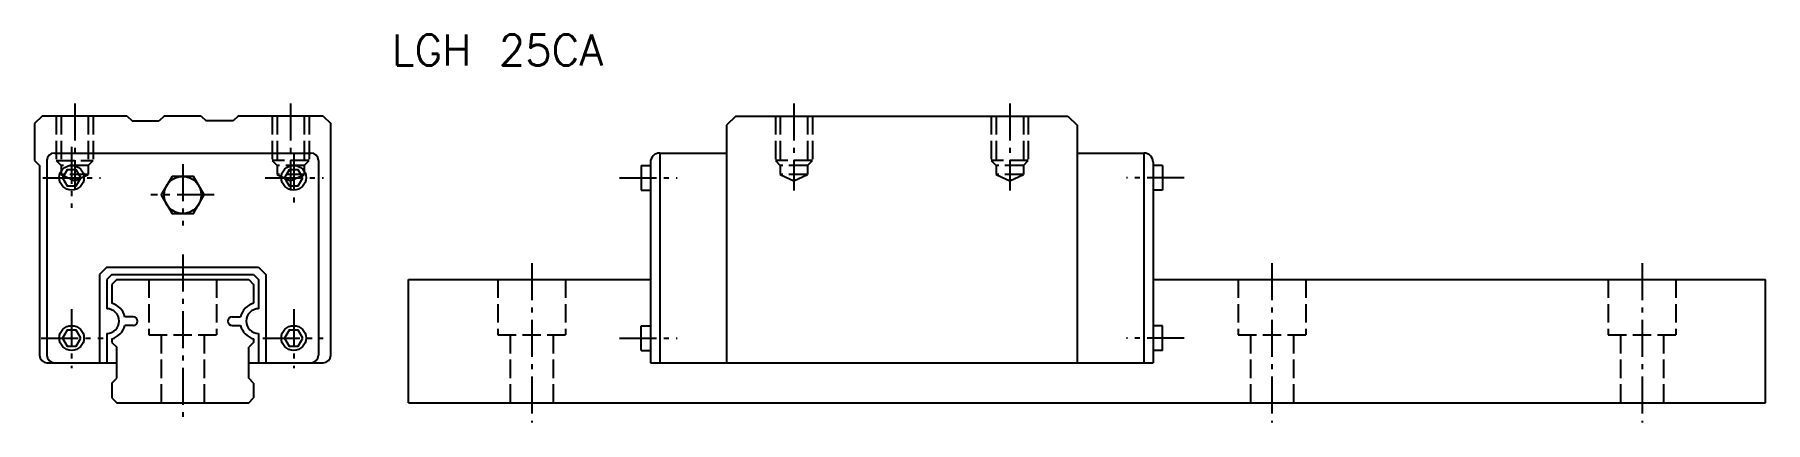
# Model space of a CAD drawing. Extents: x 127 to 407, y 132 to 194.
import ezdxf

# ---------------------------------------------------------------- set-up
doc = ezdxf.new("R2010")
doc.units = 0
doc.header["$MEASUREMENT"] = 0
doc.linetypes.add('DASHED', pattern=[4, 3, -1])
doc.linetypes.add('SCENTER', pattern=[9.2, 6, -1.2, 0.8, -1.2])
doc.layers.get('0').update_dxf_attribs({"linetype": 'CONTINUOUS'})
for name, color, linetype in [('CON', 2, 'CONTINUOUS'), ('DAS', 3, 'DASHED'), ('SCEN', 1, 'SCENTER')]:
    doc.layers.add(name, color=color, linetype=linetype)
doc.styles.get("Standard").update_dxf_attribs({"font": 'txt.shx', "bigfont": 'china.shx'})

msp = doc.modelspace()

# ---------------------------------------------------------------- linework, layer by layer
at = {"layer": 'CON'}
for p, q in [((127.81, 181.28), (126.61, 180.08)), ((126.61, 180.08), (126.61, 174.08)), ((141.61, 181.28), (127.81, 181.28)), ((141.61, 181.28), (142.41, 180.48)), ((142.41, 180.48), (146.81, 180.48)), ((142.41, 180.48), (146.81, 180.48)), ((147.61, 181.28), (146.81, 180.48)), ((153.61, 181.28), (147.61, 181.28)), ((153.61, 181.28), (154.41, 180.48)), ((158.81, 180.48), (154.41, 180.48)), ((159.61, 181.28), (158.81, 180.48)), ((173.41, 181.28), (159.61, 181.28)), ((173.41, 181.28), (174.61, 180.08)), ((174.61, 142.48), (174.61, 180.08)), ((240.3, 181.28), (238.8, 179.78)), ((238.8, 179.78), (238.8, 141.28)), ((240.3, 181.28), (294.1, 181.28)), ((294.1, 181.28), (295.6, 179.78)), ((295.6, 179.78), (295.6, 141.28)), ((126.61, 174.08), (127.41, 173.28)), ((128.61, 174.08), (128.61, 142.48)), ((129.81, 175.28), (171.41, 175.28)), ((172.61, 174.08), (172.61, 142.48)), ((227.95, 175.28), (227.95, 141.28)), ((227.95, 175.28), (238.8, 175.28)), ((295.6, 175.28), (306.45, 175.28)), ((306.45, 175.28), (306.45, 141.28)), ((127.41, 173.28), (127.41, 142.48)), ((224.95, 173.28), (224.95, 169.28)), ((224.95, 173.28), (226.45, 173.28)), ((226.45, 173.78), (226.45, 141.28)), ((307.95, 173.78), (307.95, 141.28)), ((309.45, 173.28), (307.95, 173.28)), ((309.45, 173.28), (309.45, 169.28)), ((224.95, 169.28), (226.45, 169.28)), ((309.45, 169.28), (307.95, 169.28)), ((138.31, 156.78), (137.11, 155.58)), ((137.11, 155.58), (137.11, 141.28)), ((138.31, 156.78), (162.91, 156.78)), ((139.11, 155.58), (138.31, 154.78)), ((138.31, 154.78), (138.31, 150.03)), ((139.11, 155.58), (162.11, 155.58)), ((139.91, 154.78), (139.11, 153.98)), ((139.91, 154.78), (161.31, 154.78)), ((161.31, 154.78), (162.11, 153.98)), ((162.11, 155.58), (162.91, 154.78)), ((162.91, 156.78), (164.11, 155.58)), ((162.91, 154.78), (162.91, 150.03)), ((164.11, 155.58), (164.11, 141.28)), ((187.2, 154.78), (226.45, 154.78)), ((187.2, 134.78), (187.2, 154.78)), ((307.95, 154.78), (407.2, 154.78)), ((407.2, 134.78), (407.2, 154.78)), ((139.11, 153.98), (139.11, 150.92)), ((162.11, 153.98), (162.11, 150.92)), ((142.61, 148.73), (141.22, 148.73)), ((158.61, 148.73), (159.99, 148.73)), ((138.31, 146.03), (138.31, 141.28)), ((142.61, 147.33), (141.22, 147.33)), ((158.61, 147.33), (159.99, 147.33)), ((162.91, 146.03), (162.91, 141.28)), ((224.95, 143.28), (224.95, 147.28)), ((224.95, 147.28), (226.45, 147.28)), ((309.45, 147.28), (307.95, 147.28)), ((309.45, 143.28), (309.45, 147.28)), ((139.11, 145.14), (139.11, 144.58)), ((139.11, 144.58), (139.91, 143.78)), ((139.91, 138.78), (139.91, 143.78)), ((162.11, 144.58), (161.31, 143.78)), ((161.31, 138.78), (161.31, 143.78)), ((162.11, 145.14), (162.11, 144.58)), ((224.95, 143.28), (226.45, 143.28)), ((309.45, 143.28), (307.95, 143.28)), ((128.61, 141.28), (139.91, 141.28)), ((161.31, 141.28), (173.41, 141.28)), ((226.45, 141.28), (307.95, 141.28)), ((139.11, 137.98), (139.91, 138.78)), ((139.11, 137.98), (139.11, 135.58)), ((162.11, 137.98), (161.31, 138.78)), ((162.11, 137.98), (162.11, 135.58)), ((139.11, 135.58), (139.91, 134.78)), ((139.91, 134.78), (161.31, 134.78)), ((161.31, 134.78), (162.11, 135.58)), ((187.2, 134.78), (407.2, 134.78))]:
    msp.add_line(p, q, dxfattribs=at)
for points in [[(134.11, 171.28), (133.36, 172.58), (131.86, 172.58), (131.11, 171.28), (131.86, 169.98), (133.36, 169.98)], [(148.88, 171.48), (147.14, 168.48), (148.88, 165.48), (152.34, 165.48), (154.07, 168.48), (152.34, 171.48)], [(170.11, 171.28), (169.36, 172.58), (167.86, 172.58), (167.11, 171.28), (167.86, 169.98), (169.36, 169.98)], [(134.11, 145.28), (133.36, 146.58), (131.86, 146.58), (131.11, 145.28), (131.86, 143.98), (133.36, 143.98)], [(170.11, 145.28), (169.36, 146.58), (167.86, 146.58), (167.11, 145.28), (167.86, 143.98), (169.36, 143.98)]]:
    msp.add_lwpolyline(points, close=True, dxfattribs=at)
for centre, radius in [((132.61, 171.28), 2), ((150.61, 168.48), 3), ((168.61, 171.28), 2), ((132.61, 145.28), 2), ((168.61, 145.28), 2)]:
    msp.add_circle(centre, radius, dxfattribs=at)
for centre, radius, start, end in [((129.81, 174.08), 1.2, 90, 180), ((171.41, 174.08), 1.2, 0, 90), ((227.95, 173.78), 1.5, 90, 180), ((306.45, 173.78), 1.5, 0, 90), ((138.31, 148.03), 2, 270, 90), ((138.31, 148.03), 3, 13.4934, 74.534), ((142.61, 148.03), 0.7, 270, 90), ((158.61, 148.03), 0.7, 90, 270), ((162.91, 148.03), 3, 105.466, 166.5066), ((162.91, 148.03), 2, 90, 270), ((138.31, 148.03), 3, 285.466, 346.5066), ((162.91, 148.03), 3, 193.4934, 254.534), ((128.61, 142.48), 1.2, 180, 270), ((128.61, 142.48), 1.2, 180, 270), ((129.81, 142.48), 1.2, 180, 270), ((171.41, 142.48), 1.2, 270, 0), ((173.41, 142.48), 1.2, 270, 0)]:
    msp.add_arc(centre, radius, start, end, dxfattribs=at)
at = {"layer": 'DAS'}
for p, q in [((130.11, 181.28), (130.11, 174.08)), ((130.91, 181.28), (130.91, 171.78)), ((135.31, 181.28), (135.31, 171.78)), ((136.11, 181.28), (136.11, 174.08)), ((165.11, 181.28), (165.11, 174.08)), ((165.91, 181.28), (165.91, 171.78)), ((170.31, 181.28), (170.31, 171.78)), ((171.11, 181.28), (171.11, 174.08)), ((246.7, 181.28), (246.7, 174.08)), ((247.5, 181.28), (247.5, 171.78)), ((251.9, 181.28), (251.9, 171.78)), ((252.7, 181.28), (252.7, 174.08)), ((281.7, 181.28), (281.7, 174.08)), ((282.5, 181.28), (282.5, 171.78)), ((286.9, 181.28), (286.9, 171.78)), ((287.7, 181.28), (287.7, 174.08)), ((130.11, 174.08), (130.91, 173.28)), ((130.11, 174.08), (136.11, 174.08)), ((135.31, 173.28), (136.11, 174.08)), ((165.11, 174.08), (165.91, 173.28)), ((171.11, 174.08), (165.11, 174.08)), ((170.31, 173.28), (171.11, 174.08)), ((252.7, 174.08), (246.7, 174.08)), ((246.7, 174.08), (247.5, 173.28)), ((251.9, 173.28), (252.7, 174.08)), ((287.7, 174.08), (281.7, 174.08)), ((281.7, 174.08), (282.5, 173.28)), ((286.9, 173.28), (287.7, 174.08)), ((135.31, 173.28), (130.91, 173.28)), ((135.31, 171.78), (130.91, 171.78)), ((130.91, 171.78), (133.11, 170.78)), ((133.11, 170.78), (135.31, 171.78)), ((170.31, 173.28), (165.91, 173.28)), ((170.31, 171.78), (165.91, 171.78)), ((165.91, 171.78), (168.11, 170.78)), ((168.11, 170.78), (170.31, 171.78)), ((251.9, 173.28), (247.5, 173.28)), ((247.5, 171.78), (249.7, 170.78)), ((251.9, 171.78), (247.5, 171.78)), ((249.7, 170.78), (251.9, 171.78)), ((286.9, 173.28), (282.5, 173.28)), ((286.9, 171.78), (282.5, 171.78)), ((282.5, 171.78), (284.7, 170.78)), ((284.7, 170.78), (286.9, 171.78)), ((145.11, 154.78), (145.11, 145.78)), ((156.11, 154.78), (156.11, 145.78)), ((201.7, 154.78), (201.7, 145.78)), ((212.7, 154.78), (212.7, 145.78)), ((321.7, 154.78), (321.7, 145.78)), ((332.7, 154.78), (332.7, 145.78)), ((381.7, 154.78), (381.7, 145.78)), ((392.7, 154.78), (392.7, 145.78)), ((145.11, 145.78), (156.11, 145.78)), ((147.11, 145.78), (147.11, 134.78)), ((154.11, 145.78), (154.11, 134.78)), ((201.7, 145.78), (212.7, 145.78)), ((203.7, 145.78), (203.7, 134.78)), ((210.7, 145.78), (210.7, 134.78)), ((321.7, 145.78), (332.7, 145.78)), ((323.7, 145.78), (323.7, 134.78)), ((330.7, 145.78), (330.7, 134.78)), ((381.7, 145.78), (392.7, 145.78)), ((383.7, 145.78), (383.7, 134.78)), ((390.7, 145.78), (390.7, 134.78))]:
    msp.add_line(p, q, dxfattribs=at)
at = {"layer": 'SCEN'}
for p, q in [((133.11, 183.33), (133.11, 169.33)), ((168.11, 183.33), (168.11, 169.21)), ((249.7, 183.33), (249.7, 169.21)), ((284.7, 183.33), (284.7, 169.21)), ((132.61, 176.27), (132.61, 166.42)), ((168.61, 175.28), (168.61, 166.82)), ((127.95, 171.28), (137.28, 171.28)), ((150.61, 173.46), (150.61, 163.55)), ((164.01, 171.28), (173.43, 171.28)), ((221.43, 171.28), (230.76, 171.28)), ((312.96, 171.28), (303.64, 171.28)), ((155.74, 168.48), (145.47, 168.48)), ((150.61, 158.83), (150.61, 132.52)), ((207.2, 157.43), (207.2, 131.59)), ((327.2, 157.43), (327.2, 131.59)), ((387.2, 157.43), (387.2, 131.59)), ((132.61, 149.98), (132.61, 140.37)), ((168.61, 149.98), (168.61, 140.37)), ((127.66, 145.28), (137.7, 145.28)), ((163.6, 145.28), (173.41, 145.28)), ((221.43, 145.28), (230.76, 145.28)), ((312.96, 145.28), (303.64, 145.28))]:
    msp.add_line(p, q, dxfattribs=at)

# ---------------------------------------------------------------- texts
at = {"insert": (184.55, 194.49), "char_height": 5, "width": 39.58, "attachment_point": 1}
msp.add_mtext('LGH 25CA', dxfattribs=at)

doc.saveas('drawing.dxf')
